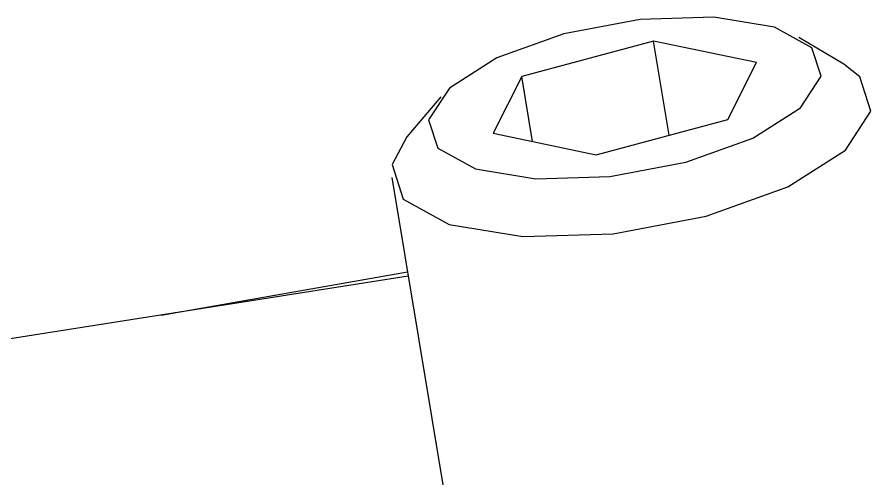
# Model space of a CAD drawing. Header units: millimetres. Extents: x -294 to 2792, y 5 to 1659.
# Drawn here: x 699.423 to 700.477, y 559.537 to 560.107 of the extents above; entities that cross this region are included whole.
import ezdxf

# ---------------------------------------------------------------- set-up
doc = ezdxf.new("R2010")
doc.units = ezdxf.units.MM
doc.layers.get('0').update_dxf_attribs({"lineweight": 18})

msp = doc.modelspace()

# ---------------------------------------------------------------- linework, layer by layer
at = {"color": 7, "linetype": 'Continuous', "lineweight": 25}
for p, q in [((700.4436, 560.0492), (700.3882, 560.0822)), ((700.2086, 560.0778), (700.0459, 560.0342)), ((700.336, 560.0513), (700.2086, 560.0778)), ((700.2279, 559.9617), (700.2086, 560.0778)), ((700.3006, 559.9812), (700.336, 560.0513)), ((700.4634, 560.0339), (700.4436, 560.0492)), ((700.0459, 560.0342), (700.0105, 559.964)), ((700.0592, 559.9539), (700.0459, 560.0342)), ((699.9458, 560.0089), (699.9039, 559.9598)), ((700.1379, 559.9375), (700.3006, 559.9812)), ((700.0105, 559.964), (700.1379, 559.9375)), ((699.8855, 559.9093), (700.0461, 558.9398)), ((699.9056, 559.7876), (697.5956, 559.4236)), ((699.6007, 559.7395), (699.9047, 559.7931))]:
    msp.add_line(p, q, dxfattribs=at)
for points in [[(700.4043, 560.0696), (700.3579, 560.0952), (700.2833, 560.1075), (700.192, 560.1046), (700.0978, 560.0869), (700.0151, 560.0571), (699.9565, 560.0199), (699.9309, 559.9807), (699.9422, 559.9457), (699.9886, 559.9201), (700.0632, 559.9079), (700.1545, 559.9108), (700.2487, 559.9285), (700.3314, 559.9582), (700.39, 559.9955), (700.4156, 560.0346), (700.4043, 560.0696)], [(699.9039, 559.9598), (699.8858, 559.9254), (699.8995, 559.8827), (699.9562, 559.8515), (700.0472, 559.8365), (700.1586, 559.8401), (700.2735, 559.8617), (700.3743, 559.898), (700.4459, 559.9434), (700.4771, 559.9912), (700.4634, 560.0339)]]:
    msp.add_lwpolyline(points, dxfattribs=at)

doc.saveas('drawing.dxf')
